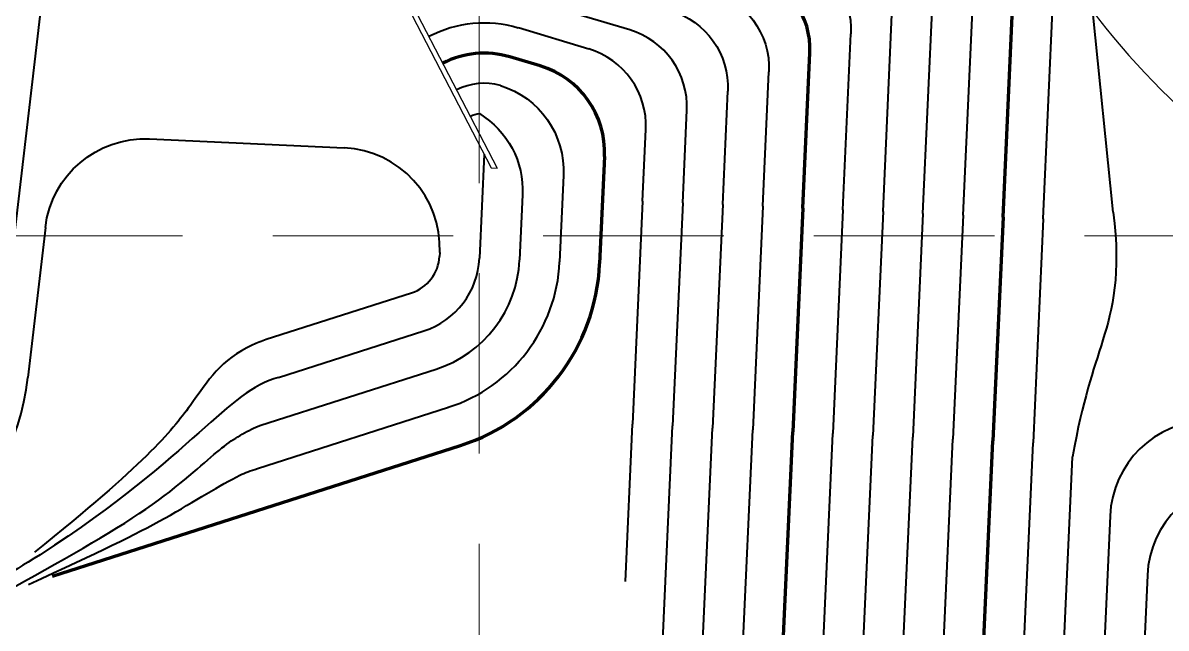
# Model space of a CAD drawing. Header units: feet. Extents: x 10084 to 13321, y 3329 to 8503.
# Drawn here: x 11899.3 to 12013.4, y 5231.3 to 5291.7 of the extents above; entities that cross this region are included whole.
import ezdxf

# ---------------------------------------------------------------- set-up
doc = ezdxf.new("R2010")
doc.units = ezdxf.units.FT
doc.header["$LTSCALE"] = 40
doc.header["$MEASUREMENT"] = 0
for name, pattern in [('( Dashdot )', [1.001, 0.5, -0.25, 0.001, -0.25]), ('DASHED', [0.75, 0.5, -0.25]), ('HIDDEN', [0.375, 0.25, -0.125])]:
    doc.linetypes.add(name, pattern=pattern)
for name, color, linetype in [('CURB', 4, 'Continuous'), ('GRID', 254, 'DASHED'), ('Level 1', 7, 'Continuous'), ('ROW', 3, '( Dashdot )'), ('STORM', 2, 'Continuous')]:
    doc.layers.add(name, color=color, linetype=linetype)

msp = doc.modelspace()

# ---------------------------------------------------------------- linework, layer by layer
at = {"layer": 'CURB', "color": 7}
msp.add_arc((12065.85, 5338.15), 65.5, 210.0335, 318.4804, dxfattribs=at)
at = {"layer": 'GRID', "color": 252, "linetype": 'HIDDEN', "lineweight": 0, "ltscale": 1.8}
for p, q in [((11944.85, 3736.74), (11944.85, 8418.16)), ((10169.24, 5270.48), (13236.21, 5270.48))]:
    msp.add_line(p, q, dxfattribs=at)
at = {"layer": 'Level 1', "color": 5, "linetype": 'Continuous', "lineweight": 40}
for p, q in [((11902.73, 5307.21), (11897.51, 5262.49)), ((12001.11, 5272.17), (12002.38, 5300.2)), ((11993.12, 5272.53), (11994.2, 5296.38)), ((11959.86, 5291.03), (11949.6, 5294.08)), ((11989.12, 5272.71), (11990.11, 5294.47)), ((11985.13, 5272.89), (11986.02, 5292.55)), ((11955.77, 5289.11), (11948.75, 5291.21)), ((11981.13, 5273.07), (11981.93, 5290.64)), ((11973.14, 5273.44), (11973.75, 5286.83)), ((11969.14, 5273.6), (11969.66, 5284.91)), ((11965.15, 5273.76), (11965.57, 5283)), ((11911.95, 5280.14), (11931.37, 5279.25)), ((11961.15, 5273.94), (11961.47, 5281.09)), ((11945.35, 5278.61), (11944.88, 5268.24)), ((11953.26, 5276.48), (11952.87, 5267.88)), ((11949.17, 5274.57), (11948.87, 5268.06)), ((11961.15, 5273.94), (11960.14, 5251.67)), ((11965.15, 5273.76), (11964.14, 5251.5)), ((11969.14, 5273.6), (11968.13, 5251.28)), ((11973.14, 5273.44), (11972.13, 5251.1)), ((11981.13, 5273.07), (11980.12, 5250.74)), ((11985.13, 5272.89), (11984.11, 5250.55)), ((11989.12, 5272.71), (11988.11, 5250.37)), ((11993.12, 5272.53), (11992.11, 5250.19)), ((12001.11, 5272.17), (12000.1, 5249.83)), ((11901.56, 5271.31), (11899.81, 5256.32)), ((11940.9, 5268.81), (11940.88, 5268.42)), ((11923.6, 5260.15), (11938.1, 5264.79)), ((11924.82, 5256.34), (11939.33, 5260.99)), ((11923.07, 5251.58), (11940.55, 5257.18)), ((11922.72, 5247.26), (11941.77, 5253.37)), ((11959.43, 5235.99), (11960.14, 5251.67)), ((11947.4, 4794.17), (11968.13, 5251.28)), ((11950.2, 4767.67), (11972.13, 5251.1)), ((11956.06, 4720.24), (11980.12, 5250.74)), ((11959.73, 4712.82), (11984.11, 5250.55)), ((11963.09, 5228.42), (11964.14, 5251.5)), ((11963.49, 4707.63), (11988.11, 5250.37)), ((11966.81, 4692.43), (11992.11, 5250.19))]:
    msp.add_line(p, q, dxfattribs=at)
at = {"layer": 'Level 1', "color": 5, "linetype": 'Continuous', "lineweight": 70}
for p, q in [((11997.12, 5272.35), (11998.29, 5298.29)), ((11950.93, 5287.43), (11947.89, 5288.33)), ((11977.14, 5273.24), (11977.84, 5288.73)), ((11957.35, 5278.39), (11956.86, 5267.7)), ((11977.14, 5273.24), (11976.12, 5250.92)), ((11997.12, 5272.35), (11996.1, 5250.01)), ((11952.8, 4736.67), (11976.12, 5250.92)), ((11902.26, 5236.51), (11942.99, 5249.56))]:
    msp.add_line(p, q, dxfattribs=at)
at = {"layer": 'Level 1', "color": 5, "linetype": 'Continuous', "lineweight": 40, "flags": 128}
for points in [[(12135.52, 5294.95), (12159.03, 5275.63, 0.134862), (12183.21, 5264.83), (12199.55, 5262.33), (12199.55, 5262.33, -0.914811), (12198.82, 5250.79), (12198.82, 5250.79), (12021.24, 5246.17, 0.393471), (12011.51, 5236.62), (11969.28, 4305.4, 0.406728), (11978.56, 4294.97), (12016.27, 4290.87)], [(12008.11, 5272.83, 0), (12008.11, 5272.83), (12006.05, 5292.87)], [(12063.93, 5263.18, -1.128051), (12065.38, 5253.32), (12017.5, 5252.07, 0.393471), (12007.78, 5242.53), (11965.25, 4304.85)], [(11942.94, 4300.47), (11961.27, 4305.47), (12004.04, 5248.43, -0.000001), (12004.04, 5248.43)]]:
    msp.add_lwpolyline(points, format="xyb", dxfattribs=at)
msp.add_lwpolyline([(11935.83, 4302.67), (11957.41, 4308.56), (11957.41, 4308.56), (12000.1, 5249.83)], dxfattribs=at)
at = {"layer": 'Level 1', "color": 5, "linetype": 'Continuous', "lineweight": 70, "flags": 128}
msp.add_lwpolyline([(11964.57, 4623.95), (11972.62, 4732.19), (11972.62, 4732.19), (11996.1, 5250.01)], dxfattribs=at)
at = {"layer": 'Level 1', "color": 5, "linetype": 'Continuous', "lineweight": 40, "extrusion": (0, 0, -1)}
for centre, radius, start, end in [((-11973.94, 5291), 8, 106.5935, 182.5968), ((-11965.76, 5287.19), 8, 103.6977, 182.5968), ((-11961.66, 5285.27), 8, 106.5924, 182.5969), ((-11944.27, 5276.89), 9, 107.3944, 182.5968), ((-11940.18, 5274.98), 9, 121.3974, 182.5968), ((-11911.49, 5270.15), 10, 6.6522, 92.6282)]:
    msp.add_arc(centre, radius, start, end, dxfattribs=at)
at = {"layer": 'Level 1', "color": 5, "linetype": 'Continuous', "lineweight": 70}
for centre, radius, start, end in [((11969.85, 5289.09), 8, 357.4032, 73.4065), ((11945.34, 5279.7), 9, 73.5493, 117.4025), ((11948.36, 5278.8), 9, 357.4032, 73.4065), ((11936.88, 5268.6), 20, 287.7673, 357.4031)]:
    msp.add_arc(centre, radius, start, end, dxfattribs=at)
at = {"layer": 'Level 1', "color": 5, "linetype": 'Continuous', "lineweight": 40}
for centre, radius, start, end in [((11945.34, 5279.7), 12, 73.5301, 117.4025), ((11957.57, 5283.36), 8, 357.4031, 73.4065), ((11953.48, 5281.45), 8, 357.4031, 73.4065), ((11945.34, 5279.7), 6, 74.4029, 117.4024), ((11945.34, 5279.7), 3, 99.1948, 117.4023), ((11930.91, 5269.26), 10, 357.4031, 87.3718), ((11936.88, 5268.6), 4, 287.7673, 357.4031), ((11936.88, 5268.6), 8, 287.7673, 357.4031), ((11936.88, 5268.6), 12, 287.7673, 357.4031), ((11936.88, 5268.6), 16, 287.7673, 357.4031), ((11874.98, 5259.22), 25, 267.4031, 353.3479)]:
    msp.add_arc(centre, radius, start, end, dxfattribs=at)
at = {"layer": 'Level 1', "color": 5, "linetype": 'Continuous', "lineweight": 70, "extrusion": (0, 0, -1)}
msp.add_arc((-12007.11, 5271.9), 10, 2.5968, 2.5969, dxfattribs=at)
at = {"layer": 'Level 1', "color": 5, "linetype": 'Continuous', "lineweight": 40}
for points in [[(12008.11, 5272.83), (12008.88, 5266.57), (12007.16, 5259.79), (12005.06, 5254.16), (12004.04, 5248.43)], [(11924.82, 5256.34), (11919.64, 5254.94), (11916.69, 5248.88), (11901.05, 5238.65)], [(11901.05, 5238.65), (11897.51, 5236.57), (11895.2, 5234.74), (11893.79, 5233.5), (11892.4, 5232.68)]]:
    msp.add_open_spline(points, degree=3, dxfattribs=at)
for points, knots in [([(11923.6, 5260.14), (11923.12, 5259.96), (11919.14, 5258.34), (11916.77, 5254.15), (11911.44, 5247.68), (11900.46, 5238.91)], [0, 0, 0, 0, 0.059826, 0.529913, 1, 1, 1, 1]), ([(11896.25, 5234.24), (11902.1, 5237.46), (11912.39, 5243.12), (11919.03, 5249.41), (11920.98, 5250.62), (11922.68, 5251.46), (11923.07, 5251.57)], [0, 0, 0, 0, 0.312445, 0.624891, 0.937336, 1, 1, 1, 1]), ([(11899.86, 5235.69), (11907.04, 5238.98), (11913.91, 5242.27), (11919.83, 5246.18), (11922, 5247.04), (11922.73, 5247.24)], [0, 0, 0, 0, 0.435813, 0.871626, 1, 1, 1, 1])]:
    msp.add_open_spline(points, degree=3, knots=knots, dxfattribs=at)
at = {"layer": 'ROW', "color": 7, "linetype": 'Continuous'}
msp.add_arc((12065.85, 5338.15), 75, 209.6341, 325.1722, dxfattribs=at)
at = {"layer": 'STORM', "color": 5}
for p, q in [((11923.85, 5320.07), (11946.04, 5277.26)), ((11924.43, 5320.04), (11946.62, 5277.23)), ((11946.04, 5277.26), (11946.62, 5277.23))]:
    msp.add_line(p, q, dxfattribs=at)

doc.saveas('drawing.dxf')
